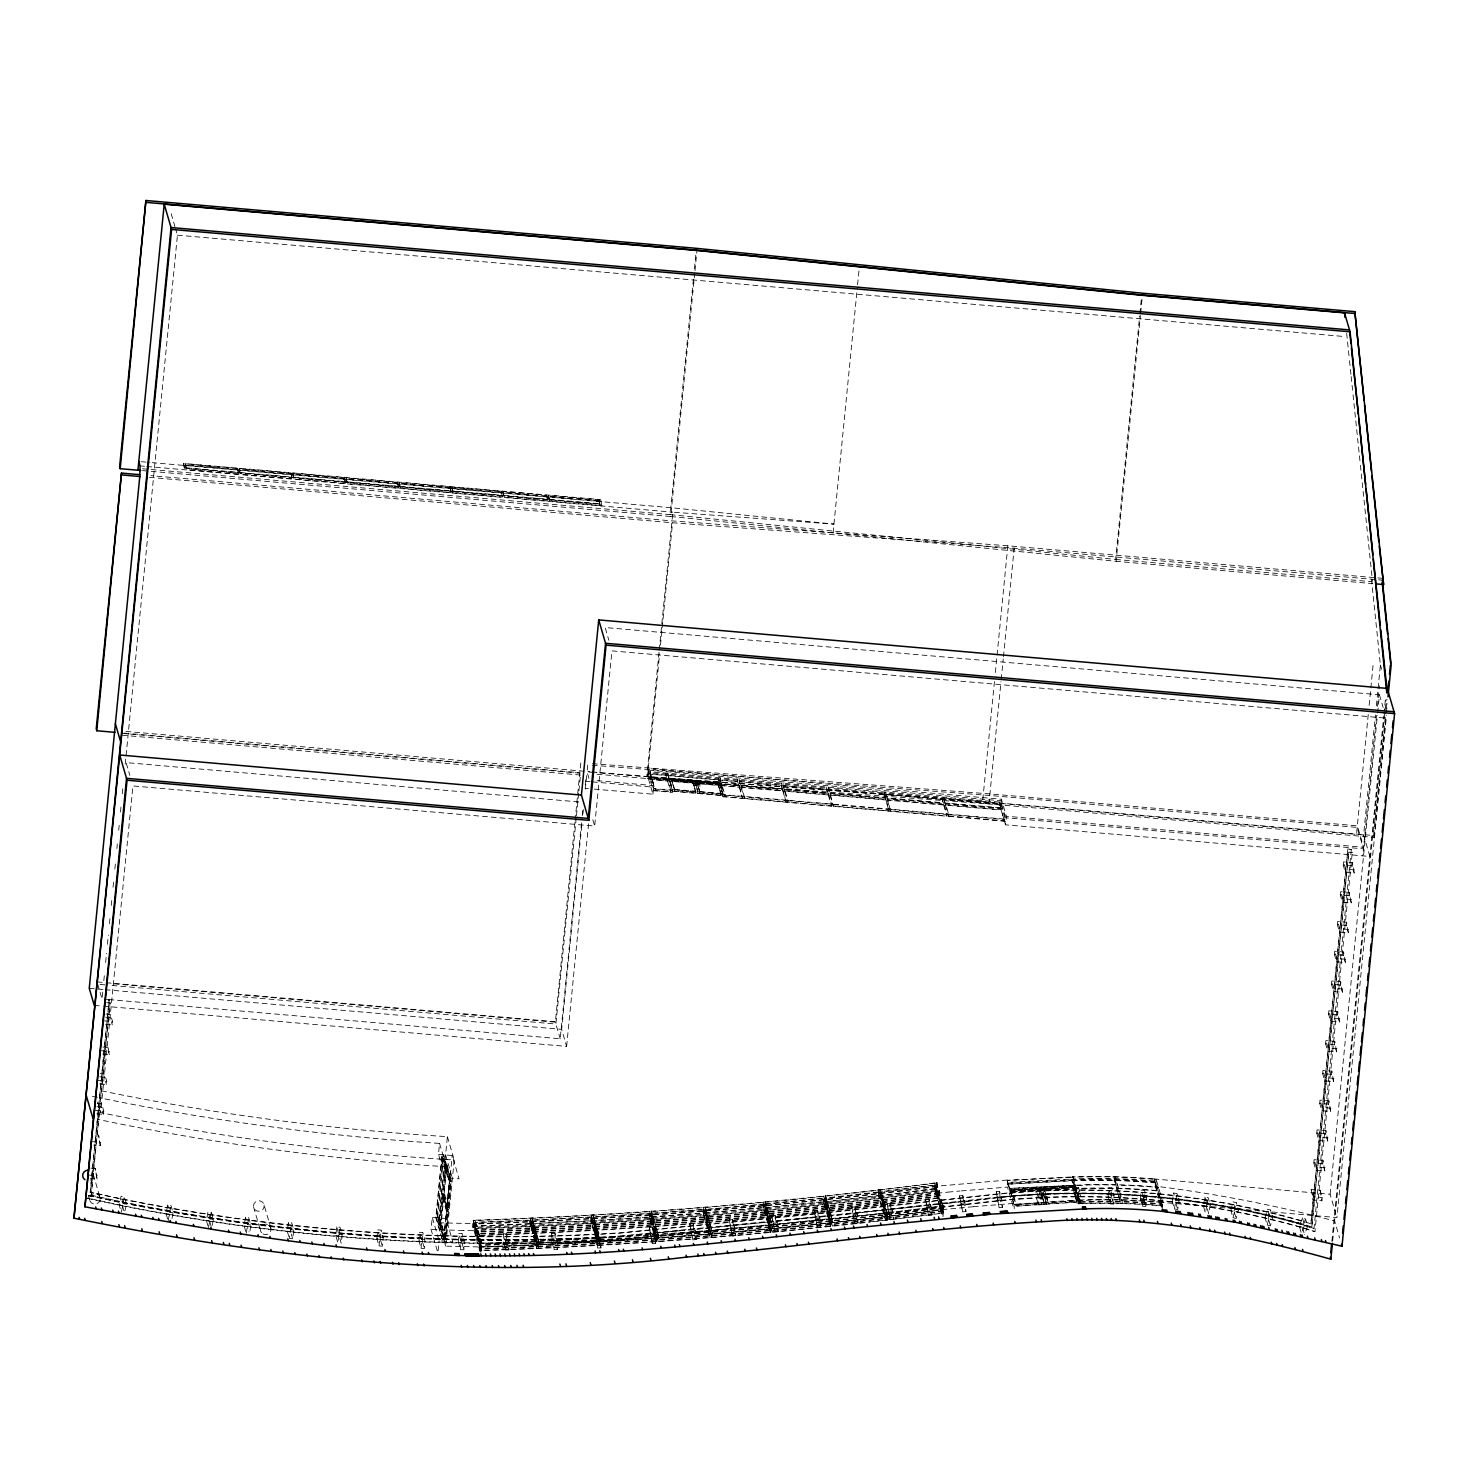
<?xml version="1.0" encoding="UTF-8"?>
<svg xmlns="http://www.w3.org/2000/svg" width="1468" height="1468" viewBox="0 0 1468 1468"><rect width="100%" height="100%" fill="white"/><g stroke="black" fill="none" stroke-linecap="round" stroke-linejoin="round"><path stroke-width="0.75" stroke-dasharray="5 3.75" d="M1077.127 1203.54L1077.347 1194.75L1080.668 1194.805L1080.43 1203.595L1077.127 1203.54L1072.392 1185.759L1043.895 1187.667L1044.005 1189.41L1048.207 1203.76L1076.705 1201.87L1076.595 1200.108L1048.097 1202.017L1048.207 1203.76M1078.301 1196.328L1078.54 1187.52L1075.218 1187.484L1074.998 1196.273L1078.301 1196.328L1080.43 1203.595L1080.246 1199.943M458.475 1242.405L458.732 1233.615L462.053 1233.67L464.182 1240.955L463.925 1249.745L460.603 1249.69L458.475 1242.405L461.796 1242.478L463.925 1249.745M460.603 1249.69L460.86 1240.9L458.732 1233.615M461.796 1242.478L462.053 1233.67M1108.175 1196.659L1108.56 1187.869L1111.863 1187.979L1113.992 1195.264L1113.606 1204.054L1110.303 1203.944L1108.175 1196.659L1111.478 1196.769L1113.606 1204.054M1110.303 1203.944L1110.689 1195.154L1108.56 1187.869M1111.478 1196.769L1111.863 1187.979M419.004 1241.084L419.444 1232.294L422.747 1232.423L424.876 1239.708L424.454 1248.497L421.132 1248.369L419.004 1241.084L422.325 1241.212L424.454 1248.497M421.132 1248.369L421.573 1239.579L419.444 1232.294M422.325 1241.212L422.747 1232.423M1154.233 1181.043L1154.16 1181.74A570.245 560.501 -16.3 0 0 1073.659 1179.685L1073.64 1178.969A570.924 561.18 -16.3 0 1 1154.233 1181.043L1160.803 1204.457A570.245 560.501 -16.3 0 0 1080.301 1202.384L1073.64 1178.969M1161.041 1202.017L1160.711 1205.503L1162.473 1205.668L1162.858 1202.164L1155.885 1201.576A647.168 636.121 -16.3 0 0 1092.926 1199.613L1078.429 1200.017L1078.54 1203.485L1085.549 1203.265A647.168 636.121 -16.3 0 1 1162.473 1205.668M1368.249 714.439L1356.505 834.411M1369.149 705.356L1373.149 664.435M1376.525 715.43L1362.781 855.862M1377.424 706.347L1379.425 685.886M102.705 992.129L102.026 998.974L97.714 984.239M103.824 980.734L104.503 973.89M105.623 962.494L106.522 953.374M107.421 944.254L108.338 935.134M109.458 923.721L110.137 916.894M111.256 905.481L111.935 898.655M113.054 887.241L113.733 880.415M114.853 869.001L115.532 862.175M116.889 848.486L117.33 843.935M118.688 830.246L119.367 823.401M120.486 812.006L121.165 805.161M122.284 793.766L122.963 786.921M125.22 764.131L177.445 235.174L175.573 228.733M90.227 1192.42L109.146 999.561L90.227 1192.42L118.578 1198.512A1906.345 1873.81 -16.3 0 0 619.845 1233.157L827.658 1212.751L995.634 1194.457A809.951 796.115 -16.3 0 1 1301.621 1221.027M91.144 1195.576L110.063 1002.717L91.144 1195.576L119.514 1201.668A1906.345 1873.81 -16.3 0 0 620.762 1236.313L620.67 1236.001A1906.345 1873.81 -16.3 0 1 119.422 1201.356M90.814 1168.143L95.255 1168.528L97.053 1179.061L90.392 1178.492M480.935 1252.259L481.449 1246.993L445.721 1246.13L454.218 1159.995A2445.927 2404.199 -16.3 0 1 276.516 1142.673L247.046 1138.544A2445.927 2404.199 -16.3 0 1 100.668 1112.597L132.927 785.949L594.668 826.062L611.954 650.875L1386.251 718.146L1336.926 1217.596L1161.408 1202.347L1154.582 1179.006L1330.1 1194.255L1336.926 1217.596M97.053 1179.061L95.255 1168.528M100.356 1145.646L98.558 1135.094L100.356 1145.646L93.695 1145.058M96.778 1113.808L103.439 1114.377L103.769 1111.129L101.641 1103.844L97.2 1103.459M99.732 1083.879L106.393 1084.467L106.724 1081.2L104.595 1073.915L100.154 1073.53M102.687 1054.097L109.348 1054.685L107.531 1044.152M105.623 1024.315L112.284 1024.903L112.596 1021.636L110.467 1014.37L106.026 1013.984M183.537 463.411L184.711 469.778L183.537 463.411L600.669 499.634L601.843 506.02L600.669 499.634M185.408 463.87L186.399 469.613L238.458 474.146L238.623 472.384L237.467 468.402L185.408 463.87L186.399 469.613M237.467 468.402L238.458 474.146M239.229 468.549L240.22 474.292L292.077 478.807L292.26 477.045L291.086 473.063L239.229 468.549L240.22 474.292M291.086 473.063L292.077 478.807M292.848 473.21L293.839 478.953L345.439 483.431L345.604 481.688L344.448 477.687L292.848 473.21L293.839 478.953M344.448 477.687L345.439 483.431M346.191 477.834L347.182 483.596L398.452 488.037L398.635 486.293L397.461 482.293L346.191 477.834L347.182 483.596M397.461 482.293L398.452 488.037M399.186 482.44L400.195 488.202L451.08 492.606L451.245 490.863L450.089 486.862L399.186 482.44L400.195 488.202M336.686 1226.936L338.814 1234.221L337.952 1242.974L335.823 1235.689L336.686 1226.936L339.989 1227.23L342.117 1234.496L341.255 1243.268L339.126 1235.983L339.989 1227.23M450.089 486.862L451.08 492.606M376.909 1238.625L377.771 1229.872L381.074 1230.166L383.203 1237.451L382.341 1246.204L379.038 1245.91L376.909 1238.625L380.212 1238.919L382.341 1246.204M451.814 487.009L452.805 492.771L502.331 497.065L502.515 495.322L452.97 491.009L451.814 487.009L501.34 491.321L502.441 496.019L452.896 491.707L451.74 487.725L501.267 492.019M452.805 492.771L452.97 491.009M379.038 1245.91L379.9 1237.157L377.771 1229.872M380.212 1238.919L381.074 1230.166M501.34 491.321L502.331 497.065M503.065 491.468L504.056 497.212L547.582 500.992L547.766 499.248L546.591 495.248L503.065 491.468L504.056 497.212M437.262 1250.736L431.06 1229.505L432.253 1217.376L445.997 1218.568L452.823 1241.91L439.079 1240.717L432.253 1217.376M438.492 1154.307L452.236 1155.5L459.062 1178.841L445.318 1177.648L438.492 1154.307L439.556 1143.389A2443.174 2401.483 -16.3 0 1 291.38 1129.442L261.873 1125.589A2443.174 2401.483 -16.3 0 1 99.549 1097.807M443.703 1239.359L449.575 1179.795L442.033 1154.619L435.812 1217.688L442.639 1241.029L436.069 1216.238L441.96 1156.692L443.74 1156.839L451.098 1181.373L448.511 1207.485L446.731 1207.32L442.547 1192.97L444.309 1193.135L448.511 1207.485M437.592 1217.834L443.813 1154.765L450.474 1179.868M445.721 1246.13L438.895 1222.789L447.391 1136.654A2445.927 2404.199 -16.3 0 1 269.69 1119.332L240.22 1115.203A2445.927 2404.199 -16.3 0 1 98.319 1090.192M439.317 1224.367L445.281 1164.509L443.024 1156.784L437.134 1216.33L444.419 1241.176L437.849 1216.403L436.069 1216.238M440.198 1224.44L446.088 1164.876M438.088 1250.828L439.079 1240.717M439.556 1143.389L446.382 1166.748L443.611 1193.062L448.419 1209.724L446.639 1209.577L442.272 1194.401L444.052 1194.567M444.309 1164.73L446.969 1164.95L441.097 1224.514L438.437 1224.294L444.217 1164.418L445.997 1164.564M442.804 1239.267L445.465 1239.506L451.355 1179.942L448.694 1179.703L448.859 1177.96M443.776 1237.285L446.382 1211.008L442.18 1196.659L443.96 1196.805L448.144 1211.155L445.556 1237.432L443.776 1237.285L439.574 1222.936L441.354 1223.083L445.556 1237.432M446.731 1207.32L449.318 1181.226L445.116 1166.876L446.896 1167.023M445.997 1218.568L452.236 1155.5M444.841 1237.377L447.446 1211.1L443.244 1196.75L440.639 1223.027L445.465 1239.506M447.795 1207.412L450.382 1181.318L446.18 1166.968M480.146 1251.892L472.99 1227.303L473.687 1220.22A4682.039 4602.143 -16.3 0 0 937.208 1182.639L937.3 1182.951A4682.039 4602.143 -16.3 0 1 473.779 1220.532L473.687 1220.22M473.081 1227.615L473.779 1220.532M438.895 1222.789L474.623 1223.651L473.925 1230.679L463.246 1230.514M546.591 495.248L547.582 500.992M548.371 495.413L549.362 501.157L599.972 505.543L600.155 503.799L598.981 499.799L548.371 495.413L549.362 501.157M599.972 505.543L598.871 499.487M598.816 501.561L598.981 499.799M574.887 822.502L555.363 1022.168L110.852 983.56M575.126 820.245L580.796 762.663M576.245 818.043L555.895 1024.04L109.127 985.23M576.465 815.768L578.704 793.142M578.924 790.867L580.264 777.288M108.871 999.561L560.207 1038.757L582.025 817.896M582.245 815.621L582.924 808.776M585.292 784.793L585.787 779.71M103.366 1006.149L566.611 1046.39L561.638 1029.343L581.989 823.163M582.888 814.098L583.346 809.565M585.347 789.178L586.686 775.581M587.237 770.113L587.916 763.287M566.611 1046.39L588.668 823.089M142.469 468.769L670.16 514.607L693.538 277.911M694.437 268.809L695.997 252.881M142.506 470.604L670.711 516.497L694.768 272.975M694.988 270.699L697.006 250.221M591.916 771.911L646.746 776.682L659.04 652.196M659.26 649.92L672.858 512.185L833.952 524.113L671.573 507.763L152.195 462.659M597.036 774.205L647.296 778.572L659.591 654.086M660.49 645.021L672.546 522.791L1014.186 548.17L1382.324 580.154M594.301 789.105L652.93 794.188L647.938 777.159L648.783 768.571L1001.378 799.198L1006.369 816.245L1005.507 824.814L1369.883 856.468L1363.607 835.017L1375.479 714.916M650.269 771.709L650.159 774.131L665.94 775.489L666.05 773.086M650.104 777.067L649.994 779.49L667.555 781.013L666.068 774.095L650.287 772.719L655.04 790.848L655.26 788.738M652.93 794.188L653.774 785.619L648.783 768.571M667.83 773.232L672.601 792.371L653.26 790.683L648.287 773.654L1000.882 804.28L1005.855 821.328L723.1 796.757L718.329 777.618M667.848 774.242L667.701 775.654L718.219 780.04L718.347 778.646L667.848 774.242L669.224 780.848L719.742 785.252L718.347 778.646M669.591 778.37L669.316 781.178L719.834 785.563L720.109 782.756L669.591 778.37L672.601 792.371M671.702 780.664L671.867 778.921L692.969 780.756L695.869 792.977L674.766 791.142L671.702 780.664L692.804 782.499L695.869 792.977M671.023 790.114L670.821 792.206L665.848 775.177M674.766 791.142L671.867 778.921M692.804 782.499L692.969 780.756M694.951 780.572L698.052 793.527L694.951 780.572L698.162 791.766M695.502 783.802L693.171 783.949L695.502 783.802L695.887 785.6L693.593 785.398L695.887 785.6M696.933 782.866L697.098 781.104L718.201 782.939L721.1 795.179L699.997 793.344L696.933 782.866L718.035 784.701L721.1 795.179M699.979 784.187L697.685 784.352L699.979 784.187L700.364 785.986L698.107 785.784L700.364 785.986M699.997 793.344L697.098 781.104M718.035 784.701L718.201 782.939M720.109 777.783L719.999 780.187L737.688 781.728L737.798 779.306M721.65 784.004L721.614 785.71L739.303 787.252L737.817 780.334L720.127 778.792L721.65 784.004L739.34 785.527M723.1 796.757L720.109 782.756M724.935 795.197L724.788 796.592L742.478 798.133L739.432 785.857L721.742 784.316L724.935 795.197L742.625 796.739M725.082 794.812L724.88 796.904L719.907 779.875M739.578 779.471L739.468 781.875L781.215 785.508L781.343 783.086M741.12 785.692L741.083 787.399L782.829 791.032L781.361 784.114L739.597 780.481L741.12 785.692L782.884 789.307M742.79 796.353L742.569 798.445L737.597 781.416M744.404 796.885L744.258 798.28L786.022 801.913L782.976 789.637L741.212 786.004L744.404 796.885L786.151 800.519M744.551 796.5L744.349 798.61L739.377 781.563M783.105 783.251L782.995 785.674L826.668 789.454L826.778 787.05M784.518 790.867L828.191 794.665L826.796 788.059L783.141 784.261L784.609 791.179L828.282 794.977L828.411 793.582L784.756 789.784L787.931 800.666L831.604 804.464L831.457 805.859L787.784 802.06M786.316 800.133L786.114 802.225L781.123 785.196M788.096 800.28L787.876 802.39L782.903 785.343M833.09 532.847L857.367 287.049M857.587 284.774L859.386 266.552M828.539 787.197L828.429 789.619L883.993 794.445L884.121 793.032L828.576 788.206L830.044 795.124L885.608 799.95L885.736 798.555L830.191 793.729L833.237 806.024L888.782 810.85L885.736 798.555M831.769 804.079L831.549 806.171L826.576 789.142M833.53 804.225L833.329 806.336L828.337 789.289M884.103 792.023L888.874 811.162L889.076 809.051M885.865 792.169L885.755 794.592L942.052 799.491L942.181 797.069M884.121 793.032L885.516 799.638L829.952 794.812M887.406 798.39L887.369 800.115L943.667 804.996L942.199 798.078L885.883 793.197L887.406 798.39L943.722 803.29M890.691 809.602L946.988 814.483L943.814 803.602L887.498 798.702L890.544 810.997L946.86 815.878M890.837 809.217L890.636 811.309L885.663 794.28M943.942 797.216L943.814 799.638L999.194 804.446L999.341 803.051L1005.507 824.814M647.296 778.572L988.937 803.95L1374.121 837.402L1373.571 835.512L943.961 798.225L945.429 805.161L1000.809 809.969L1000.956 808.556L945.575 803.748L948.75 814.63L1004.13 819.456M947.154 814.098L946.952 816.208L941.961 799.161M948.915 814.245L948.713 816.355L943.722 799.326M937.208 1182.639L936.878 1193.227M939.557 1190.695L938.951 1198.072A4682.039 4602.143 -16.3 0 1 475.43 1235.652L476.036 1228.257A4682.039 4602.143 -16.3 0 0 939.557 1190.695L939.648 1191.007A4682.039 4602.143 -16.3 0 1 476.127 1228.588M994.46 681.592L982.606 801.546L646.746 776.682M995.341 672.528L1007.855 545.784L1381.773 578.264M942.97 1216.642L943.942 1205.668A4682.039 4602.143 -16.3 0 1 480.421 1243.249L479.816 1250.644L481.724 1250.571L474.623 1223.651M988.937 803.95L1000.992 681.721M1001.213 679.445L1003.231 659.077M1003.451 656.82L1014.186 548.17M999.304 802.023L1004.075 821.163L1004.295 819.071M1001.378 799.198L1000.534 807.785L647.938 777.159M1000.57 809.639L1000.864 808.244L945.484 803.436M670.16 514.607L1115.625 559.436L1139.663 315.914M1139.884 313.638L1141.462 297.71M670.711 516.497L1116.157 561.326L1140.434 315.528M1140.654 313.253L1142.232 297.325M1140.361 1198.879L1141.223 1190.108L1144.526 1190.401L1146.655 1197.686L1145.792 1206.439L1142.489 1206.145L1140.361 1198.879L1143.664 1199.154L1145.792 1206.439M1142.489 1206.145L1143.352 1197.393L1141.223 1190.108M1143.664 1199.154L1144.526 1190.401M1161.573 1207.357L1154.233 1182.511L1154.582 1179.006M1161.408 1202.347L1161.06 1205.852L1162.564 1205.98L1162.913 1202.475L1156.087 1179.134A647.168 636.121 -16.3 0 0 1086.192 1176.584L1072.172 1176.969L1086.283 1176.896A647.168 636.121 -16.3 0 1 1156.215 1179.446M1311.199 1189.465L1312.998 1200.017L1321.879 1200.787L1322.209 1197.521L1320.081 1190.236L1311.199 1189.465L1313.328 1196.75L1322.209 1197.521M1313.823 1162.95L1314.135 1159.683L1323.017 1160.454L1324.833 1171.005L1315.952 1170.235L1313.823 1162.95L1322.705 1163.72L1324.833 1171.005M1316.759 1133.168L1317.071 1129.901L1325.953 1130.672L1327.769 1141.223L1318.888 1140.452L1316.759 1133.168L1325.641 1133.938L1327.769 1141.223M1319.695 1103.385L1320.026 1100.119L1328.907 1100.89L1330.705 1111.441L1321.824 1110.67L1319.695 1103.385L1328.577 1104.156L1330.705 1111.441M1322.631 1073.603L1322.962 1070.337L1331.843 1071.108L1333.641 1081.659L1324.76 1080.888L1322.631 1073.603L1331.513 1074.374L1333.641 1081.659M1325.586 1043.821L1325.898 1040.555L1334.779 1041.326L1336.596 1051.877L1327.714 1051.106L1325.586 1043.821L1334.467 1044.592L1336.596 1051.877M1328.522 1014.039L1328.852 1010.773L1337.715 1011.562L1339.532 1022.095L1330.65 1021.324L1328.522 1014.039L1337.403 1014.81L1339.532 1022.095M1331.458 984.257L1331.788 981.009L1340.669 981.78L1342.468 992.313L1333.586 991.542L1331.458 984.257L1340.339 985.028L1342.468 992.313M1334.412 954.475L1334.724 951.227L1343.605 951.998L1345.404 962.531L1336.541 961.76L1334.412 954.475L1343.275 955.246L1345.404 962.531M1337.348 924.693L1337.66 921.445L1346.541 922.216L1348.358 932.749L1339.477 931.978L1337.348 924.693L1346.229 925.464L1348.358 932.749M1340.284 894.911L1340.614 891.663L1349.477 892.434L1351.294 902.967L1342.413 902.196L1340.284 894.911L1349.165 895.682L1351.294 902.967M1343.22 865.129L1343.55 861.881L1352.432 862.652L1354.23 873.185L1345.349 872.414L1343.22 865.129L1352.101 865.9L1354.23 873.185M1347.789 848.926L1351.422 849.55L1347.789 848.926L1310.887 1223.853L1301.51 1220.715A809.951 796.115 -16.3 0 0 995.543 1194.126L827.548 1212.421L619.753 1232.845A1906.345 1873.81 -16.3 0 1 118.486 1198.2L90.135 1192.089M1310.887 1223.853L1347.881 849.238M1348.707 852.082L1352.358 852.706L1348.707 852.082L1311.805 1226.991L1302.446 1223.872A809.951 796.115 -16.3 0 0 996.478 1197.282L828.484 1215.577L620.67 1236.001M1311.805 1226.991L1348.798 852.394M88.465 1195.649L117.825 1201.962A1909.996 1877.407 -16.3 0 0 620.083 1236.662L827.989 1216.238L995.983 1197.943A806.372 792.61 -16.3 0 1 1300.593 1224.404L1314.007 1228.477L1351.331 849.238M888.287 1213.192L996.9 1201.099A806.372 792.61 -16.3 0 1 1301.51 1227.56L1314.943 1231.634L1352.267 852.394M1320.081 1190.236L1321.879 1200.787M1322.705 1163.72L1323.017 1160.454M1325.641 1133.938L1325.953 1130.672M1328.577 1104.156L1328.907 1100.89M1331.513 1074.374L1331.843 1071.108M1334.467 1044.592L1334.779 1041.326M1337.403 1014.81L1337.715 1011.562M1340.339 985.028L1340.669 981.78M1343.275 955.246L1343.605 951.998M1346.229 925.464L1346.541 922.216M1349.165 895.682L1349.477 892.434M1352.101 865.9L1352.432 862.652M1376.36 705.851L1380.397 665.059L1371.442 579.218L1372.745 583.622L1116.157 561.326M1330.1 1194.255L1377.406 715.32M1377.626 713.044L1379.425 694.786L605.128 627.533L608.853 640.268M1331.88 1241.378L1383.755 715.962M1383.975 713.797L1385.333 700.108M1332.65 1240.992L1386.104 699.777M1373.571 835.512L1385.902 710.696M1386.122 708.42L1387.021 699.355M1374.121 837.402L1386.196 715.099M1386.416 712.824L1387.333 703.704M1162.197 1209.485L1162.95 1202.475A647.168 636.121 -16.3 0 0 1093.018 1199.925L1046.409 1202.439L1042.023 1187.465L1088.632 1184.933A647.168 636.121 -16.3 0 1 1158.564 1187.502M288.829 1236.588L287.233 1231.12L288.407 1222.404L291.71 1222.807L293.839 1230.092L292.646 1238.809L289.361 1238.405L290.536 1229.67L288.407 1222.404M292.646 1238.809L290.517 1231.524L291.71 1222.807M245.743 1231.45L244.147 1225.982L245.45 1217.266L248.734 1217.724L250.863 1225.009L249.56 1233.707M246.275 1233.267L248.734 1217.724M1172.308 1201.76L1173.629 1193.044L1176.914 1193.502L1179.043 1200.769L1177.721 1209.485L1174.437 1209.026L1172.308 1201.76L1175.593 1202.2L1177.721 1209.485M1174.437 1209.026L1176.914 1193.502M1204.898 1197.117L1207.026 1204.384L1205.448 1213.063L1203.32 1205.779L1204.898 1197.117L1208.164 1197.649L1210.293 1204.934L1208.715 1213.614L1206.586 1206.329L1208.164 1197.649M167.646 1219.046L166.049 1213.577L167.719 1204.916L170.967 1205.503L173.114 1212.788L171.848 1219.284M168.178 1220.862L170.967 1205.503M207.905 1225.78L206.309 1220.33L208.034 1211.669L211.282 1212.274L213.41 1219.559L212.126 1226.037M211.172 1226.386L209.575 1220.917L211.282 1212.274M208.438 1227.597L210.163 1218.954L208.034 1211.669M120.229 1208.531L119.165 1204.898L121.092 1196.292L124.34 1196.97L126.468 1204.255L125.019 1210.715M123.991 1211.045L122.395 1205.577L124.34 1196.97M121.293 1212.183L123.239 1203.576L121.092 1196.292M1230.845 1210.403L1233.102 1201.87L1236.313 1202.677L1238.441 1209.944L1236.184 1218.477L1232.973 1217.688L1230.845 1210.403L1234.056 1211.192L1236.184 1218.477M1234.056 1211.192L1236.313 1202.677M1232.973 1217.688L1235.23 1209.155L1233.102 1201.87M1265.067 1217.779L1267.306 1209.247L1270.517 1210.036L1272.646 1217.321L1270.407 1225.853L1267.196 1225.064L1265.067 1217.779L1268.279 1218.568L1270.407 1225.853M1268.279 1218.568L1270.517 1210.036M1267.196 1225.064L1269.435 1216.532L1267.306 1209.247M1302.428 1217.889L1304.557 1225.174L1301.419 1233.432L1299.29 1226.147L1302.428 1217.889L1305.529 1219.009L1307.658 1226.294L1304.52 1234.551M1303.988 1232.735L1302.391 1227.266L1305.529 1219.009M729.247 1220.018L732.532 1219.578L734.661 1226.863L735.762 1235.579L732.459 1236.001L729.247 1220.018L732.459 1236.001M731.376 1227.285L734.661 1226.863M730.33 1228.734L733.633 1228.294L735.762 1235.579M959.466 1195.925L962.769 1195.503L964.898 1202.769L965.962 1211.504L962.678 1211.926L959.466 1195.925L962.678 1211.926M961.595 1203.21L964.898 1202.769M960.549 1204.641L963.834 1204.219L965.962 1211.504M934.896 1185.337L880.892 1192.016M934.547 1188.915L880.543 1195.594L934.51 1188.566L941.19 1211.632M943.759 1207.43C789.986 1227.468 635.24 1240.02 480.238 1245.011M943.722 1207.779C789.949 1227.817 635.204 1240.368 480.201 1245.359M943.41 1210.99C789.637 1231.046 634.892 1243.598 479.889 1248.571M943.374 1211.339C789.601 1231.395 634.855 1243.947 479.852 1248.919M649.315 1227.688L652.618 1227.285L654.746 1234.57L655.737 1243.286L652.434 1243.69L649.315 1227.688L652.434 1243.69M651.443 1234.955L654.746 1234.57M650.306 1236.405L653.609 1236.019L655.737 1243.286M87.291 1198.347L118.761 1205.118A1909.996 1877.407 -16.3 0 0 621.001 1239.818L858.596 1216.311L996.809 1200.787A806.372 792.61 -16.3 0 1 1301.419 1227.248L1314.943 1231.634M878.323 1193.356L885.149 1216.697L887.773 1216.421L880.947 1193.08L878.323 1193.356L878.671 1196.86L885.498 1220.202L887.406 1219.981L878.947 1191.906L825.842 1197.888L832.521 1220.954M887.773 1216.421L887.406 1212.917L885.498 1213.137L885.865 1216.623L878.983 1192.236L825.878 1198.237M878.635 1195.814L825.511 1201.815L878.598 1195.466L885.277 1218.532M689.776 1223.89L693.079 1223.505L695.208 1230.79L696.162 1239.524L692.859 1239.909L689.776 1223.89L692.859 1239.909M887.149 1203.833L890.452 1203.448L892.581 1210.733L893.535 1219.468L890.232 1219.835L887.149 1203.833L890.232 1219.835M691.905 1231.175L695.208 1230.79M690.731 1232.625L694.034 1232.239L696.162 1239.524M889.278 1211.1L892.581 1210.733M888.103 1212.568L891.406 1212.183L893.535 1219.468M943.3 1205.999L941.392 1206.219L941.777 1209.705L934.566 1182.878L936.474 1182.658L943.685 1209.485L974.073 1206.641M934.602 1189.942L936.511 1189.722L936.125 1186.217L942.951 1209.577L943.337 1213.063L941.428 1213.284L934.217 1186.438L1007.268 1180.033L1014.443 1206.329L1046.152 1204.219L1046.06 1202.475L1014.351 1204.586M771.746 1215.798L775.049 1215.431L777.178 1222.716L778.113 1231.45L774.81 1231.817L771.746 1215.798L774.81 1231.817M773.875 1223.083L777.178 1222.716M772.682 1224.532L775.985 1224.165L778.113 1231.45M936.474 1182.658L943.685 1209.485L941.043 1209.779L941.428 1213.284M879.038 1193.282L878.671 1189.777L880.58 1189.575L887.406 1212.917M832.393 1219.156L830.484 1219.376L830.833 1222.862L823.658 1196.035L825.566 1195.814L832.393 1219.156L832.741 1222.66L830.117 1222.936L823.291 1199.595L825.915 1199.319L832.741 1222.66M830.594 1221.156L823.933 1198.108L765.672 1203.907L772.351 1226.954M823.603 1202.017L765.342 1207.815M878.671 1196.86L880.58 1196.64L880.231 1193.154L887.406 1219.981M823.658 1203.099L825.566 1202.879L825.199 1199.393L832.393 1226.239L830.484 1226.441L823.291 1199.595M946.621 1203.375L966.293 1200.952M916.949 1206.568L947.282 1203.338M857.587 1212.843L917.61 1206.549M888.195 1212.88L620.909 1239.506A1909.996 1877.407 -16.3 0 1 118.669 1204.806L87.199 1198.035M827.897 1215.926L858.248 1212.825M925.574 1199.393L928.877 1199.044L931.006 1206.329L931.85 1215.082L928.547 1215.412L925.574 1199.393L928.547 1215.412M814.391 1211.192L817.694 1210.843L819.823 1218.128L820.667 1226.863L817.364 1227.211L814.391 1211.192L817.364 1227.211M798.207 1218.972L828.576 1215.908M927.703 1206.678L931.006 1206.329M816.52 1218.458L819.823 1218.128M926.418 1208.146L929.721 1207.797L931.85 1215.082M815.235 1219.926L818.538 1219.596L820.667 1226.863M768.516 1221.963L798.886 1218.935M936.896 1193.227L947.649 1192.163M709.117 1227.835L769.195 1221.927M679.409 1230.716L709.815 1227.817M948.034 1192.126L959.925 1191.007M649.7 1233.56L680.106 1230.679M763.782 1204.421L705.502 1209.54L763.764 1204.072L770.425 1227.138M765.709 1204.237L823.933 1198.108M770.076 1230.716L763.415 1207.65L705.117 1212.77L711.76 1235.487M88.374 1195.319L117.734 1201.65A1909.996 1877.407 -16.3 0 0 619.973 1236.35L650.397 1233.524M996.258 1191.741L999.561 1191.429L1001.69 1198.714L1002.442 1207.467L999.139 1207.76L996.258 1191.741L999.139 1207.76M851.825 1207.21L855.128 1206.898L857.257 1214.183L858.009 1222.936L854.706 1223.248L851.825 1207.21L854.706 1223.248M998.387 1199.007L1001.69 1198.714M997.011 1200.494L1000.314 1200.182L1002.442 1207.467M853.954 1214.495L857.257 1214.183M852.578 1215.963L855.881 1215.651L858.009 1222.936M961.265 1190.897L1007.488 1187.062L1013.709 1208.292M772.26 1225.156L770.351 1225.321L770.645 1228.826L763.525 1201.98L765.434 1201.797L772.26 1225.156L772.553 1228.643L770.003 1228.881L763.176 1205.54L765.727 1205.301L772.553 1228.643M763.452 1209.045L765.379 1208.88L765.085 1205.375L772.205 1232.221L770.278 1232.386L763.176 1205.54M973.339 1206.714L1014.094 1203.375L1014.26 1208.659M712.072 1230.459L710.163 1230.606L710.42 1234.111L703.337 1207.265L705.246 1207.1L712.072 1230.459L712.347 1233.964L709.796 1234.184L702.97 1210.843L705.521 1210.605L712.347 1233.964M651.37 1217.137L703.227 1213.265L710.072 1237.689L711.998 1237.524L704.897 1210.678L705.172 1214.183L703.245 1214.348L702.97 1210.843M703.594 1209.687L651.719 1213.559M705.154 1213.119L763.415 1207.65M651.352 1216.789L703.209 1212.917L709.851 1235.634M649.443 1217.266L592.98 1220.862M1040.353 1197.374C1046.189 1197.833 1038.06 1196.255 1040.794 1199.154L1043.069 1198.659L1040.794 1199.154M1044.886 1197.062L1047.143 1196.897L1047.583 1198.695C1044.225 1199.686 1044.243 1196.145 1047.143 1196.897M1045.308 1198.494L1047.583 1198.695M1155.83 1182.951A647.168 636.121 -16.3 0 0 1071.897 1180.786L1007.727 1184.162L1007.507 1180.345L1071.695 1176.951L1078.521 1200.329L1078.576 1202.072L1046.519 1204.2L1041.674 1187.484L1009.966 1189.594L1014.443 1206.329M1011.837 1189.796L1039.986 1187.924L1044.17 1202.274L1044.28 1204.035L1016.131 1205.907L1011.837 1189.796L1016.131 1205.907M1043.95 1188.364L1072.447 1186.456M1010.076 1191.355L1041.766 1189.245L1046.152 1204.219M1078.576 1202.072L1074.191 1187.08L1042.133 1189.208L1042.023 1187.465M1011.947 1191.557L1040.078 1189.667L1044.28 1204.035M1044.005 1189.41L1072.502 1187.52M1016.04 1204.145L1044.17 1202.274M590.87 1218.532L597.696 1241.873L600.137 1241.708L593.311 1218.367L590.87 1218.532L591.035 1222.055L597.861 1245.396L599.788 1245.286L591.402 1217.064L532.223 1220.018L538.866 1242.735M593.329 1217.284L649.792 1213.687L656.435 1236.405M1035.894 1188.823L1039.216 1188.64L1041.344 1195.925L1041.785 1204.696L1038.482 1204.879L1036.353 1197.613L1035.894 1188.823L1038.023 1196.108L1038.482 1204.879M1038.023 1196.108L1041.344 1195.925M1036.353 1197.613L1039.656 1197.411L1041.785 1204.696M658.343 1234.46L656.435 1234.57L656.6 1238.093L649.608 1211.228L651.517 1211.118L658.343 1234.46L658.526 1237.983L656.068 1238.148L649.241 1214.807L651.7 1214.623L658.526 1237.983M599.953 1238.203L598.045 1238.313L598.21 1241.818L591.219 1214.972L593.127 1214.862L600.137 1241.708M649.425 1218.312L651.333 1218.201L651.168 1214.697L658.159 1241.543L656.251 1241.653L649.241 1214.807M591.035 1222.055L592.962 1221.945L592.778 1218.422L599.788 1245.286M1071.787 1177.263L1007.507 1180.345M1010.076 1192.218L1009.874 1188.383L1088.54 1184.621A647.168 636.121 -16.3 0 1 1158.472 1187.172L1158.197 1190.988A647.168 636.121 -16.3 0 0 1074.246 1188.823L1009.984 1191.906L1074.154 1188.511A647.168 636.121 -16.3 0 1 1158.105 1190.676M1007.69 1183.116L1071.86 1179.74L1074.117 1187.465L1009.947 1190.842L1007.672 1182.419L1071.842 1179.043L1074.099 1186.768L1009.929 1190.144M538.884 1241.267L536.976 1241.359L537.104 1244.864L530.15 1218.018L532.058 1217.926L538.884 1241.267L539.013 1244.772L536.609 1244.919L529.783 1221.578L532.187 1221.431L539.013 1244.772M529.911 1225.101L531.838 1225.009L538.664 1248.35L536.737 1248.442L529.783 1221.578M530.315 1220.44L475.302 1222.569M529.966 1224.018L474.953 1226.147L529.948 1223.67L536.609 1246.736M1007.727 1184.162L1071.805 1180.455L1078.631 1203.815L1080.154 1203.742L1073.2 1176.877L1071.695 1176.987L1071.897 1180.786M1113.698 1176.694L1115.221 1176.62L1122.047 1199.962L1122.158 1203.485L1120.653 1203.54L1113.698 1176.694L1120.653 1203.54M1080.154 1203.742L1073.328 1180.4L1071.805 1180.455A647.168 636.121 -16.3 0 1 1155.738 1182.639L1162.564 1205.98A647.168 636.121 -16.3 0 0 1078.631 1203.815L1078.521 1200.292L1080.026 1200.237M1113.827 1180.199L1115.331 1180.144L1122.158 1203.485M1120.524 1200.035L1122.047 1199.962M595.237 1231.964L598.54 1231.835L600.687 1239.12L600.944 1247.892L597.623 1248.02L595.494 1240.754L595.237 1231.964L597.366 1239.249L597.623 1248.02M597.366 1239.249L600.687 1239.12M595.494 1240.754L598.816 1240.625L598.54 1231.835M480.073 1246.754A4682.039 4602.143 -16.3 0 0 943.594 1209.173L943.667 1209.559A4682.039 4602.143 -16.3 0 1 480.146 1247.139L473.228 1220.22L475.155 1220.147L481.981 1243.488L482.073 1246.993L479.706 1247.121L472.879 1223.78L475.247 1223.651L482.073 1246.993M472.879 1223.78L472.99 1227.303L474.898 1227.23L481.724 1250.571M481.981 1243.488L480.054 1243.561L480.164 1247.066A4682.039 4602.143 -16.3 0 0 943.685 1209.485M551.693 1233.505L555.014 1233.395L557.143 1240.68L557.363 1249.47L554.06 1249.58L551.931 1242.295L551.693 1233.505L553.821 1240.79L554.06 1249.58M553.821 1240.79L557.143 1240.68M551.931 1242.295L555.234 1242.185L557.363 1249.47M503.396 1233.891L506.717 1233.854L508.846 1241.121L508.882 1249.91L505.561 1249.965L503.432 1242.68L503.396 1233.891L505.524 1241.157L505.561 1249.965M505.524 1241.157L508.846 1241.121M503.432 1242.68L506.735 1242.644L508.882 1249.91M463.209 1230.514L431.06 1229.505M460.86 1240.9L464.182 1240.955M1110.689 1195.154L1113.992 1195.264M421.573 1239.579L424.876 1239.708M1007.855 545.784L671.995 520.901L150.892 475.65M177.445 235.174L1343 336.411M183.353 465.154L600.504 501.395M141.038 461.686L149.956 462.457M186.564 467.87L238.623 472.384M240.385 472.549L292.26 477.045M294.004 477.21L345.604 481.688M347.347 481.834L398.635 486.293M400.36 486.44L451.245 490.863M504.221 495.468L547.766 499.248M549.546 499.395L600.155 503.799M184.876 468.035L602.027 504.258M140.102 465.906L144.561 466.292M146.782 466.494L672.858 512.185M1115.625 559.436L1371.718 581.695M149.442 477.357L672.546 522.791M592.375 763.672L989.927 793.913L1357.35 825.823L1363.625 847.275L1006.369 816.245M592.228 765.25L989.762 795.472L1357.203 827.401L1363.478 848.853L1006.204 817.823M648.636 770.149L1001.231 800.776M1363.607 835.017L989.065 802.482L596.008 772.645M125.918 731.431L589.641 771.709M593.769 772.443L587.053 771.874L588.925 778.26M651.81 777.93L667.591 779.306M669.371 779.453L719.87 783.839M784.664 789.472L828.319 793.27M830.099 793.417L885.644 798.243M124.193 733.119L578.759 772.608M121.771 733.358L579.952 773.159M649.902 779.178L667.445 780.701M721.522 785.398L739.211 786.94M740.991 787.087L782.738 790.72M887.278 799.803L943.575 804.684M945.337 804.831L1000.717 809.657M122.321 735.229L580.484 775.031M597.109 780.682L653.774 785.619M585.64 781.288L590.173 781.673M592.43 781.875L653.609 787.178M674.931 789.399L696.034 791.234M700.163 791.582L721.265 793.417M672.876 789.564L723.375 793.949M833.365 804.611L888.929 809.437M654.948 790.536L670.729 791.894M948.622 816.043L1003.984 820.851M584.943 788.298L588.484 788.591M578.741 801.932L126.101 762.608L129.826 775.343M1354.56 869.937L1345.679 869.166L1343.55 861.881M1351.624 899.701L1342.743 898.93L1340.614 891.663M1348.67 929.483L1339.789 928.712L1337.66 921.445M1345.734 959.265L1336.853 958.494L1334.724 951.227M1342.798 989.047L1333.917 988.276L1331.788 981.009M1339.844 1018.829L1330.981 1018.058L1328.852 1010.773M1336.908 1048.611L1328.026 1047.84L1325.898 1040.555M1333.972 1078.393L1325.09 1077.622L1322.962 1070.337M97.035 981.927L103.879 982.514M106.155 982.716L555.216 1021.728L560.207 1038.757M100.007 984.441L106.834 985.046M89.254 988.313L102.944 989.505M105.219 989.707L561.638 1029.343M105.678 999.561L109.238 999.873M1331.036 1108.175L1322.154 1107.404L1320.026 1100.119M106.614 1002.717L110.155 1003.029M94.227 1005.36L101.072 1005.947M105.714 1017.232L110.155 1017.618L112.284 1024.903M103.733 1020.866L112.596 1021.636M1328.081 1137.957L1319.2 1137.186L1317.071 1129.901M102.778 1047.014L107.219 1047.4L109.348 1054.685M100.778 1050.648L109.66 1051.418M1325.145 1167.739L1316.264 1166.968L1314.135 1159.683M99.824 1076.796L104.265 1077.182L106.393 1084.467M97.842 1080.43L106.724 1081.2M1154.233 1182.511L1155.738 1182.639L1156.087 1179.134L1155.371 1186.144A1354.634 1331.513 -16.3 0 1 1334.632 1220.954L1339.587 1237.946M1143.352 1197.393L1146.655 1197.686M96.87 1106.725L101.31 1107.111L103.439 1114.377M94.888 1110.359L103.769 1111.129M91.805 1141.609L100.686 1142.379M449.318 1181.226L451.098 1181.373M442.253 1194.585L444.033 1194.732M88.502 1175.024L97.383 1175.795M446.804 1207.815L448.584 1207.98M446.676 1209.21L448.456 1209.375M446.657 1209.393L448.437 1209.54M446.382 1211.008L448.144 1211.155M438.345 1223.982L440.106 1224.129M379.9 1237.157L383.203 1237.451M338.814 1234.221L342.117 1234.496M335.823 1235.689L339.126 1235.983M290.536 1229.67L293.839 1230.092M287.233 1231.12L290.517 1231.524M1179.043 1200.769L1175.758 1200.329L1173.629 1193.044M250.863 1225.009L247.578 1224.551L245.45 1217.266M244.147 1225.982L247.431 1226.441L249.028 1231.891M1207.026 1204.384L1210.293 1204.934M1203.32 1205.779L1206.586 1206.329M173.114 1212.788L169.848 1212.201L167.719 1204.916M166.049 1213.577L169.315 1214.164L170.38 1217.798M210.163 1218.954L213.41 1219.559M206.309 1220.33L209.575 1220.917M123.239 1203.576L126.468 1204.255M119.165 1204.898L122.395 1205.577M91.053 1195.246L119.422 1201.356M1269.435 1216.532L1272.646 1217.321M1235.23 1209.155L1238.441 1209.944M1304.557 1225.174L1307.658 1226.294M1299.29 1226.147L1302.391 1227.266M1380.397 665.059L1381.645 669.353M1379.425 694.786L1383.15 707.521M1314.007 1228.477L1300.501 1224.092A806.372 792.61 -16.3 0 0 995.891 1197.631M1078.54 1187.52L1080.668 1194.805M1072.392 1185.759L1076.631 1200.824L1048.134 1202.714L1043.895 1187.667M1009.874 1188.383L1074.136 1185.318L1074.191 1187.08M965.834 1201.595L996.57 1197.594A809.951 796.115 -16.3 0 1 1302.538 1224.184M828.411 793.582L831.604 804.464M943.942 1205.668L944.034 1205.98A4682.039 4602.143 -16.3 0 1 480.513 1243.561M936.841 1186.217L936.951 1186.529A4682.039 4602.143 -16.3 0 1 473.43 1224.037M939.208 1194.255L939.3 1194.567A4682.039 4602.143 -16.3 0 1 475.779 1232.092M934.566 1182.878L943.337 1213.063A4682.039 4602.143 -16.3 0 1 868.616 1222.22M941.538 1208.054L934.859 1185.006L880.855 1191.686L887.534 1214.733M934.217 1186.438L942.364 1214.513M878.671 1189.777L887.186 1218.312M720.036 783.453L723.32 794.647L1006.075 819.217L1001.084 802.189L648.489 771.562L653.48 788.591L672.803 790.261L669.536 779.068M825.475 1201.466L832.154 1224.514M823.658 1196.035L832.393 1226.239M830.246 1224.734L823.566 1201.668L765.323 1207.467L771.984 1230.533M650.067 773.819L651.682 779.324M763.525 1201.98L772.205 1232.221M592.797 819.694L594.668 826.062M705.466 1209.192L712.108 1231.909M703.337 1207.265L711.998 1237.524M710.218 1232.404L703.557 1209.338L651.7 1213.21L658.361 1236.276M649.608 1211.228L657.994 1239.487M658.159 1241.543L649.774 1213.339L593.311 1216.935L599.972 1240.001M656.086 1239.983L649.425 1216.917L592.962 1220.514L600.944 1247.892M591.219 1214.972L599.623 1243.58M597.678 1243.341L591.053 1220.624L531.856 1223.578L591.053 1220.972L597.696 1243.69M538.866 1243.084L532.223 1220.367L591.402 1217.064M530.15 1218.018L538.499 1246.295M536.958 1243.157L530.297 1220.091L475.302 1222.22L481.944 1245.286M474.935 1225.798L481.577 1248.516M473.228 1220.22L481.596 1248.864M447.391 1136.654L454.218 1159.995M171.187 213.722L174.949 226.586M445.593 1154.931L452.419 1178.272M446.969 1164.95L451.355 1179.942M441.96 1156.692L448.694 1179.703M439.354 1217.981L446.18 1241.341M264.112 1205.118A5.358 5.266 -16.3 0 1 256.955 1210.99A5.358 5.266 -16.3 0 1 255.432 1201.98A5.358 5.266 -16.3 0 1 264.112 1205.118L270.938 1228.459M253.56 1206.953L260.387 1230.294M97.567 1101.991L100.668 1112.597M93.291 1174.528L100.118 1197.87A5.358 5.266 -16.3 0 1 92.943 1203.742A5.358 5.266 -16.3 0 1 91.438 1194.75A5.358 5.266 -16.3 0 1 100.118 1197.87M88.3 1195.447L89.548 1199.705M732.532 1219.578L733.633 1228.294M962.769 1195.503L963.834 1204.219M652.618 1227.285L653.609 1236.019M890.452 1203.448L891.406 1212.183M693.079 1223.505L694.034 1232.239M775.049 1215.431L775.985 1224.165M1346.67 333.346L1349.275 358.375M1349.514 360.651L1350.927 374.303M1351.166 376.579L1352.835 392.507M1353.056 394.782L1358.285 444.841M1358.524 447.116L1360.175 463.044M1360.414 465.301L1365.625 515.36M1365.864 517.635L1367.515 533.563M1367.754 535.838L1372.507 581.346M885.149 1216.697L885.498 1220.202M880.58 1189.575L880.947 1193.08M830.117 1222.936L830.484 1226.441M825.566 1195.814L825.915 1199.319M928.877 1199.044L929.721 1207.797M817.694 1210.843L818.538 1219.596M999.561 1191.429L1000.314 1200.182M855.128 1206.898L855.881 1215.651M770.003 1228.881L770.278 1232.386M765.434 1201.797L765.727 1205.301M709.796 1234.184L710.072 1237.689M705.246 1207.1L705.521 1210.605M1046.409 1202.439L1046.519 1204.2M1041.674 1187.484L1041.766 1189.245M1039.986 1187.924L1040.078 1189.667M1039.216 1188.64L1039.656 1197.411M656.068 1238.148L656.251 1241.653M651.517 1211.118L651.7 1214.623M597.696 1241.873L597.861 1245.396M593.127 1214.862L593.311 1218.367M538.664 1248.35L531.71 1221.504L531.838 1225.009M536.609 1244.919L536.737 1248.442M532.058 1217.926L532.187 1221.431M1115.221 1176.62L1115.331 1180.144M1074.044 1185.025L1074.246 1188.823M1073.2 1176.877L1073.328 1180.4M1007.268 1180.033L1007.488 1187.062M479.706 1247.121L479.816 1250.644A4682.039 4602.143 -16.3 0 0 866.34 1222.477M475.155 1220.147L475.247 1223.651M474.806 1223.706L474.898 1227.23M555.014 1233.395L555.234 1242.185M506.717 1233.854L506.735 1242.644M936.511 1189.722A4682.039 4602.143 -16.3 0 1 472.99 1227.303M939.208 1194.2A4682.039 4602.143 -16.3 0 1 475.687 1231.762M939.025 1196.016A4682.039 4602.143 -16.3 0 1 475.504 1233.597M938.859 1197.76A4682.039 4602.143 -16.3 0 1 475.338 1235.34M938.988 1196.365A4682.039 4602.143 -16.3 0 1 475.467 1233.946M936.859 1186.144A4682.039 4602.143 -16.3 0 1 473.338 1223.725M943.245 1212.751A4682.039 4602.143 -16.3 0 1 866.248 1222.165M863.991 1222.422A4682.039 4602.143 -16.3 0 1 479.724 1250.332M939.373 1192.438A4682.039 4602.143 -16.3 0 1 475.852 1230.019M939.355 1192.787A4682.039 4602.143 -16.3 0 1 475.834 1230.368M1080.283 1201.686A570.924 561.18 -16.3 0 1 1160.876 1203.76M261.524 1232.771A5.358 5.266 -16.3 0 1 264.332 1224.275A5.358 5.266 -16.3 0 1 270.919 1230.294A5.358 5.266 -16.3 0 1 262.552 1233.689M92.135 1172.051A5.358 5.266 -16.3 0 1 90.227 1180.217M446.382 1166.748A2443.174 2401.483 -16.3 0 1 298.206 1152.802L268.699 1148.93A2443.174 2401.483 -16.3 0 1 97.42 1119.295M97.31 1097.348A2443.174 2401.483 -16.3 0 1 90.594 1095.935M1040.023 1188.621L1011.874 1190.493L1016.076 1204.843L1044.225 1202.971L1040.023 1188.621M237.394 469.099L185.335 464.585L186.491 468.567L238.55 473.1L237.394 469.099M291.013 473.76L239.156 469.246L240.33 473.246L292.187 477.742L291.013 473.76M344.374 478.384L292.774 473.907L293.93 477.907L345.531 482.385L344.374 478.384M397.388 482.99L346.118 478.55L347.292 482.532L398.562 486.991L397.388 482.99M450.015 487.559L399.131 483.156L400.287 487.137L451.19 491.56L450.015 487.559M546.518 495.945L502.992 492.165L504.148 496.166L547.692 499.946L546.518 495.945M598.889 500.496L548.298 496.111L549.472 500.093L600.082 504.497L598.907 500.496M667.683 779.618L651.902 778.242L655.095 789.123L670.858 790.5L667.683 779.618M692.859 781.802L671.757 779.967L674.821 790.445L695.924 792.28L692.859 781.802M718.091 783.985L696.988 782.15L700.053 792.628L721.155 794.463L718.091 783.985M719.944 784.499L669.426 780.114L672.693 791.325L723.21 795.711L719.944 784.499"/><path stroke-width="1.5" d="M1377.094 583.989L1383.608 584.558L1354.817 311.656L1141.902 293.16L696.456 248.331L145.919 200.492L119.624 466.787L120.192 468.677L140.745 470.457M120.192 468.677L145.919 200.492M139.754 474.678L121.477 473.081L96.227 728.862L96.778 730.752L115.055 732.33M96.778 730.752L121.477 473.081M137.937 470.219L164.214 204.199L696.988 250.477L1142.434 295.325L1344.523 312.868L1350.065 331.805L1386.765 692.951M1332.43 1243.268L1330.852 1259.195C1238.698 1233.414 1143.095 1214.054 1046.904 1221.413C926.326 1227.909 806.776 1246.02 686.602 1257.085C481.706 1282.078 275.158 1259.232 73.95 1218.183L171.591 229.43L164.214 204.199M1380.746 629.735L1386.673 686.51L1394.6 713.631L1342.009 1246.204L1235.249 1222.202L1162.748 1211.375A575.584 565.767 -16.3 0 0 1086.008 1208.843L992.185 1214.073L849.532 1228.422C719.393 1243.341 588.558 1258.847 457.337 1255.434C331.915 1251.745 208.052 1229.523 84.942 1206.806L127.074 780.224L119.697 754.992L581.42 795.087L588.815 820.337L127.074 780.224M481.321 1255.911L480.77 1253.837M581.42 795.087L598.724 619.918L1387.223 688.4M588.815 820.337L606.101 645.149L598.724 619.918M1330.76 1252.755L1331.641 1243.653M1387.902 690.272L1388.801 681.189M1389.48 674.381L1390.38 665.316M1387.994 696.86L1391.15 664.931L1382.324 580.154M1342.578 1232.918L1343.257 1226.092M1343.936 1219.266L1344.835 1210.164M1345.495 1203.338L1346.174 1196.512M1346.853 1189.686L1347.752 1180.584M1348.431 1173.758L1349.092 1166.932M1349.771 1160.087L1350.67 1150.985M1351.349 1144.159L1352.028 1137.333M1352.689 1130.507L1353.588 1121.405M1354.267 1114.579L1355.166 1105.477M1355.625 1100.927L1356.505 1091.825M1357.184 1084.999L1358.083 1075.897M1358.542 1071.328L1359.441 1062.226M1360.102 1055.4L1361.001 1046.299M1361.46 1041.748L1362.359 1032.646M1363.038 1025.82L1363.699 1018.994M1364.598 1009.892L1365.277 1003.066M1365.956 996.24L1366.855 987.12M1367.534 980.294L1368.194 973.467M1368.873 966.641L1369.772 957.54M1370.451 950.714L1371.13 943.887M1371.791 937.061L1372.69 927.959M1373.369 921.133L1374.048 914.307M1374.727 907.481L1375.626 898.361M1376.287 891.535L1376.966 884.709M1377.645 877.882L1378.544 868.781M1379.204 861.955L1380.103 852.853M1380.562 848.302L1381.461 839.201M1382.14 832.374L1383.04 823.273M1383.48 818.722L1384.379 809.602M1385.058 802.776L1385.737 795.95M1386.636 786.848L1387.297 780.022M1387.976 773.196L1388.655 766.369M1389.554 757.268L1390.233 750.442M1390.893 743.615L1391.792 734.514M1392.471 727.669L1393.15 720.843M146.488 202.4L697.006 250.221L1142.453 295.05L1355.368 313.546M1349.514 329.915L171.04 227.54L73.95 1218.183M171.591 229.43L1350.065 331.805M122.028 474.971L140.304 476.568M1394.05 711.741L605.55 643.259L588.246 818.428L126.523 778.334L84.942 1206.806M606.101 645.149L1394.6 713.631M1383.608 584.558L1379.259 546.224M1341.458 1244.295L1342.009 1246.204M1325.439 1240.497L1326.008 1242.387M1330.302 1257.287L1330.852 1259.195M1321.347 1239.524L1321.916 1241.414M1314.667 1237.928L1315.218 1239.818M1307.401 1236.221L1307.97 1238.111M1301.988 1234.955L1302.538 1236.845M1300.299 1234.57L1300.85 1236.46M1302.501 1249.378L1303.052 1251.268M1295.253 1233.395L1295.804 1235.285M1293.565 1233.01L1294.134 1234.9M1294.96 1247.616L1295.528 1249.507M1288.555 1231.854L1289.106 1233.744M1286.885 1231.468L1287.436 1233.359M1281.894 1230.331L1282.445 1232.221M1282.243 1244.662L1282.793 1246.552M1276.921 1229.211L1277.472 1231.101M1275.27 1228.844L1275.82 1230.735M1276.646 1243.378L1277.197 1245.268M1268.682 1227.376L1269.233 1229.266M1271.27 1242.13L1271.82 1244.038M1263.764 1226.312L1264.315 1228.202M1262.131 1225.945L1262.682 1227.854M1260.498 1225.596L1261.049 1227.487M1255.617 1224.569L1256.168 1226.459M1253.984 1224.22L1254.534 1226.11M1249.14 1223.211L1249.69 1225.101M1247.525 1222.881L1248.075 1224.771M1250.185 1237.414L1250.736 1239.304M1241.084 1221.56L1241.634 1223.468M1245.011 1236.295L1245.561 1238.185M1239.487 1221.248L1240.038 1223.138M1234.698 1220.312L1235.249 1222.202M1233.102 1220L1233.652 1221.89M1226.753 1218.789L1227.303 1220.679M1225.156 1218.495L1225.707 1220.385M1229.652 1233.083L1230.202 1234.973M1224.606 1232.074L1225.156 1233.964M1218.862 1217.357L1219.413 1219.247M1217.284 1217.082L1217.834 1218.972M1215.724 1216.807L1216.275 1218.697M1211.027 1215.999L1211.577 1217.889M1214.605 1230.129L1215.155 1232.019M1209.467 1215.743L1210.017 1217.633M1207.907 1215.486L1208.458 1217.376M1209.65 1229.211L1210.201 1231.101M1200.145 1214.238L1200.714 1216.146M1198.604 1213.999L1199.154 1215.908M1199.851 1227.468L1200.42 1229.358M1192.456 1213.1L1193.007 1214.99M1190.915 1212.88L1191.465 1214.77M1189.392 1212.66L1189.942 1214.55M1187.869 1212.458L1188.419 1214.348M1190.199 1225.872L1190.75 1227.762M1180.254 1211.449L1180.804 1213.357M1178.731 1211.265L1179.281 1213.155M1177.226 1211.082L1177.776 1212.972M1180.676 1224.422L1181.226 1226.312M1175.703 1210.917L1176.253 1212.807M1171.299 1223.119L1171.849 1225.009M1166.693 1209.926L1167.244 1211.816M1165.188 1209.76L1165.739 1211.669M1163.702 1209.614L1164.252 1211.522M1162.197 1209.485L1162.748 1211.375M1157.463 1221.486L1158.013 1223.376M1143.847 1220.22L1144.398 1222.11M1139.278 1219.871L1139.829 1221.761M1115.919 1218.679L1116.469 1220.569M1111.148 1218.532L1111.716 1220.44M1106.358 1218.44L1106.909 1220.33M1101.532 1218.367L1102.083 1220.257M1096.669 1218.33L1097.22 1220.22M1091.77 1218.312L1092.32 1220.22M1085.384 1206.953L1086.008 1208.843M1085.035 1206.953L1085.88 1208.843M1084.76 1206.953L1085.531 1208.843M1084.412 1206.971L1085.256 1208.861M1084.136 1206.971L1084.907 1208.861M1083.788 1206.971L1084.632 1208.861M1083.512 1206.99L1084.283 1208.88M1086.852 1218.348L1087.403 1220.238M1083.164 1206.99L1084.008 1208.88M1082.815 1206.99L1083.659 1208.88M1082.54 1207.008L1083.311 1208.898M1082.411 1207.008L1083.017 1208.898M1081.879 1218.385L1082.448 1220.293M1076.906 1218.477L1077.457 1220.367M1071.879 1218.587L1072.429 1220.477M1066.832 1218.715L1067.383 1220.605M1041.161 1219.78L1041.711 1221.67M1035.931 1220.073L1036.481 1221.963M1014.755 1221.413L1015.305 1223.303M1007.268 1210.935L1007.819 1212.825M1006.553 1210.99L1007.103 1212.88M1005.855 1211.045L1006.406 1212.935M1005.14 1211.1L1005.69 1212.99M1004.442 1211.155L1004.993 1213.045M1003.727 1211.21L1004.277 1213.1M1003.011 1211.265L1003.561 1213.155M1002.314 1211.32L1002.864 1213.21M1001.598 1211.375L1002.149 1213.265M1000.882 1211.43L1001.433 1213.32M1000.185 1211.485L1000.736 1213.375M993.139 1223.046L993.689 1224.936M989.505 1212.366L990.056 1214.256M988.79 1212.421L989.34 1214.311M988.074 1212.476L988.625 1214.366M987.358 1212.55L987.909 1214.44M986.643 1212.605L987.212 1214.495M985.945 1212.66L986.496 1214.55M985.23 1212.733L985.78 1214.623M984.514 1212.788L985.065 1214.678M983.799 1212.843L984.349 1214.733M983.083 1212.917L983.633 1214.807M976.734 1224.422L977.284 1226.312M972.366 1213.871L972.917 1215.761M971.651 1213.926L972.22 1215.816M970.935 1213.999L971.504 1215.889M970.22 1214.054L970.788 1215.944M969.504 1214.128L970.073 1216.018M968.788 1214.183L969.357 1216.073M968.073 1214.256L968.641 1216.146M967.357 1214.311L967.926 1216.201M966.641 1214.385L967.21 1216.275M960.255 1225.89L960.806 1227.78M956.622 1215.32L957.173 1217.211M955.907 1215.376L956.457 1217.284M955.191 1215.449L955.741 1217.339M954.475 1215.522L955.026 1217.412M953.76 1215.596L954.31 1217.486M953.026 1215.651L953.594 1217.559M952.31 1215.724L952.86 1217.614M951.594 1215.798L952.145 1217.688M950.879 1215.871L951.429 1217.761M943.704 1227.468L944.254 1229.358M938.566 1216.862L939.116 1218.752M934.107 1217.302L934.676 1219.211M932.62 1228.551L933.171 1230.459M920.766 1218.679L921.317 1220.569M915.922 1230.257L916.472 1232.147M907.371 1220.091L907.921 1221.982M899.15 1232.037L899.719 1233.927M893.957 1221.523L894.507 1223.413M887.938 1233.248L888.489 1235.139M880.506 1223.009L881.057 1224.899M876.671 1234.478L877.24 1236.386M867.019 1224.495L867.57 1226.404M859.734 1236.368L860.285 1238.258M853.495 1226.019L854.046 1227.909M848.394 1237.652L848.944 1239.543M844.467 1227.046L845.017 1228.936M837.017 1238.937L837.567 1240.827M830.888 1228.588L831.438 1230.478M817.272 1230.129L817.841 1232.037M808.428 1242.185L808.978 1244.075M803.638 1231.689L804.189 1233.579M796.941 1243.488L797.491 1245.378M789.967 1233.23L790.518 1235.12M785.417 1244.791L785.967 1246.681M776.26 1234.753L776.811 1236.643M762.516 1236.276L763.066 1238.166M756.442 1248.002L756.993 1249.892M748.753 1237.763L749.304 1239.653M744.79 1249.268L745.359 1251.158M734.954 1239.231L735.505 1241.121M727.266 1251.103L727.816 1253.011M721.1 1240.662L721.669 1242.552M715.54 1252.314L716.09 1254.204M707.246 1242.038L707.796 1243.928M703.759 1253.488L704.31 1255.379M697.869 1254.076L698.419 1255.966M693.336 1243.396L693.887 1245.286M686.051 1255.195L686.602 1257.085M679.39 1244.68L679.959 1246.571M674.748 1245.103L675.298 1246.993M668.252 1256.81L668.821 1258.718M660.765 1246.314L661.316 1248.204M650.397 1258.351L650.948 1260.241M642.066 1247.818L642.617 1249.708M632.433 1259.764L633.002 1261.654M623.313 1249.195L623.863 1251.103M618.615 1249.525L619.166 1251.415M614.413 1261.049L614.964 1262.957M599.788 1250.718L600.339 1252.608M595.072 1250.993L595.623 1252.883M590.264 1262.572L590.815 1264.462M571.437 1252.204L571.988 1254.094M566.703 1252.406L567.254 1254.296M565.951 1263.82L566.52 1265.71M559.859 1264.076L560.409 1265.966M533.434 1253.507L533.985 1255.397M528.663 1253.599L529.214 1255.489M523.893 1253.69L524.443 1255.58M523.103 1265.251L523.654 1267.141M519.121 1253.764L519.672 1255.654M514.332 1253.837L514.883 1255.727M516.938 1265.361L517.488 1267.251M509.543 1253.874L510.112 1255.764M510.772 1265.471L511.323 1267.361M504.772 1253.911L505.322 1255.801M504.607 1265.526L505.157 1267.435M499.982 1253.929L500.533 1255.819M495.175 1253.929L495.725 1255.819M498.423 1265.581L498.973 1267.471M490.385 1253.911L490.936 1255.801M492.22 1265.6L492.771 1267.508M485.578 1253.874L486.128 1255.764M486.018 1265.6L486.587 1267.49M478.623 1253.984L479.174 1255.892M478.201 1253.984L478.751 1255.874M477.761 1253.984L478.311 1255.874M477.339 1253.966L477.889 1255.874M476.916 1253.966L477.467 1255.856M476.476 1253.966L477.045 1255.856M479.816 1265.581L480.366 1267.471M476.054 1253.947L476.605 1255.856M475.632 1253.947L476.183 1255.837M475.192 1253.947L475.76 1255.837M474.77 1253.929L475.32 1255.837M474.347 1253.929L474.898 1255.819M473.907 1253.929L474.476 1255.819M473.485 1253.911L474.036 1255.801M473.063 1253.911L473.614 1255.801M472.641 1253.892L473.191 1255.801M472.201 1253.892L472.751 1255.782M471.779 1253.892L472.329 1255.782M471.356 1253.874L471.907 1255.764M470.916 1253.874L471.467 1255.764M470.494 1253.855L471.044 1255.746M473.595 1265.526L474.146 1267.416M470.072 1253.855L470.622 1255.746M469.632 1253.837L470.182 1255.746M469.209 1253.837L469.76 1255.727M468.787 1253.837L469.338 1255.727M468.347 1253.819L468.898 1255.709M467.925 1253.819L468.476 1255.709M467.503 1253.8L468.053 1255.69M467.063 1253.8L467.613 1255.69M466.641 1253.782L467.191 1255.672M466.218 1253.782L466.769 1255.672M465.778 1253.764L466.329 1255.654M465.356 1253.764L465.906 1255.654M464.916 1253.745L465.484 1255.635M467.374 1265.453L467.925 1267.343M458.915 1253.599L459.484 1255.489M458.493 1253.58L459.044 1255.47M458.071 1253.562L458.622 1255.47M457.631 1253.562L458.181 1255.452M461.136 1265.343L461.686 1267.233M457.209 1253.544L457.759 1255.434M456.787 1253.525L457.337 1255.434M456.346 1253.525L456.897 1255.415M455.924 1253.507L456.475 1255.397M455.484 1253.488L456.053 1255.397M455.062 1253.488L455.612 1255.379M454.64 1253.47L455.19 1255.36M428.344 1252.388L428.913 1254.296M422.123 1252.057L422.674 1253.947M423.591 1264.095L424.142 1265.985M417.352 1263.783L417.903 1265.673M403.498 1250.901L404.049 1252.791M398.69 1262.7L399.241 1264.59M392.488 1262.296L393.057 1264.187M384.965 1249.507L385.515 1251.397M380.139 1261.379L380.689 1263.287M373.973 1260.902L374.523 1262.792M138.799 461.484L140.102 465.906L139.79 476.513L89.254 988.313L94.227 1005.36M366.541 1247.91L367.092 1249.8M361.678 1259.856L362.229 1261.746M343.31 1258.113L343.861 1260.021M336.044 1244.809L336.594 1246.699M331.126 1256.865L331.676 1258.755M323.933 1243.433L324.483 1245.323M318.978 1255.525L319.529 1257.415M311.84 1241.983L312.39 1243.873M306.885 1254.112L307.436 1256.002M299.802 1240.46L300.371 1242.35M294.829 1252.626L295.38 1254.516M287.82 1238.882L288.37 1240.772M282.81 1251.066L283.361 1252.956M269.91 1236.405L270.461 1238.295M270.846 1249.451L271.397 1251.36M115.366 723.779L120.358 740.808M258.019 1234.68L258.57 1236.57M258.9 1247.782L259.469 1249.672M240.257 1231.982L240.807 1233.891M241.082 1245.176L241.651 1247.066M228.476 1230.147L229.026 1232.037M229.265 1243.378L229.815 1245.268M223.356 1242.46L223.907 1244.35M210.86 1227.303L211.41 1229.193M211.594 1240.607L212.144 1242.497M193.354 1224.385L193.904 1226.275M194.015 1237.726L194.565 1239.634M175.921 1221.413L176.472 1223.303M176.527 1234.79L177.077 1236.68M170.123 1220.403L170.673 1222.293M158.581 1218.367L159.131 1220.257M159.131 1231.78L159.682 1233.689M152.819 1217.357L153.369 1219.247M141.313 1215.302L141.864 1217.192M141.809 1228.734L142.359 1230.624M135.588 1214.256L136.139 1216.146M124.578 1225.652L125.147 1227.542M86.117 1095L92.943 1118.341M118.431 1211.155L118.981 1213.045M118.853 1224.624L119.422 1226.514M112.742 1210.109L113.293 1211.999M101.384 1208.036L101.934 1209.926M101.751 1221.504L102.301 1223.395M95.714 1206.99L96.264 1208.88M84.704 1218.385L85.272 1220.275M79.052 1217.339L79.602 1219.229M1354.817 311.656L1364.066 400.47M1364.543 405.04L1371.424 471.081M1371.901 475.632L1378.782 541.674M1382.232 582.723L1387.572 634.029M1388.049 638.507L1390.6 663.041M1349.753 332.19L1350.927 343.549M1351.404 348.081L1358.267 413.958M1358.744 418.49L1365.607 484.367M1366.084 488.899L1372.947 554.776M1373.406 559.308L1380.269 625.184M1344.505 312.611L1345 317.418M84.887 1179.758A5.358 5.266 -16.3 0 1 88.52 1170.179"/></g></svg>
